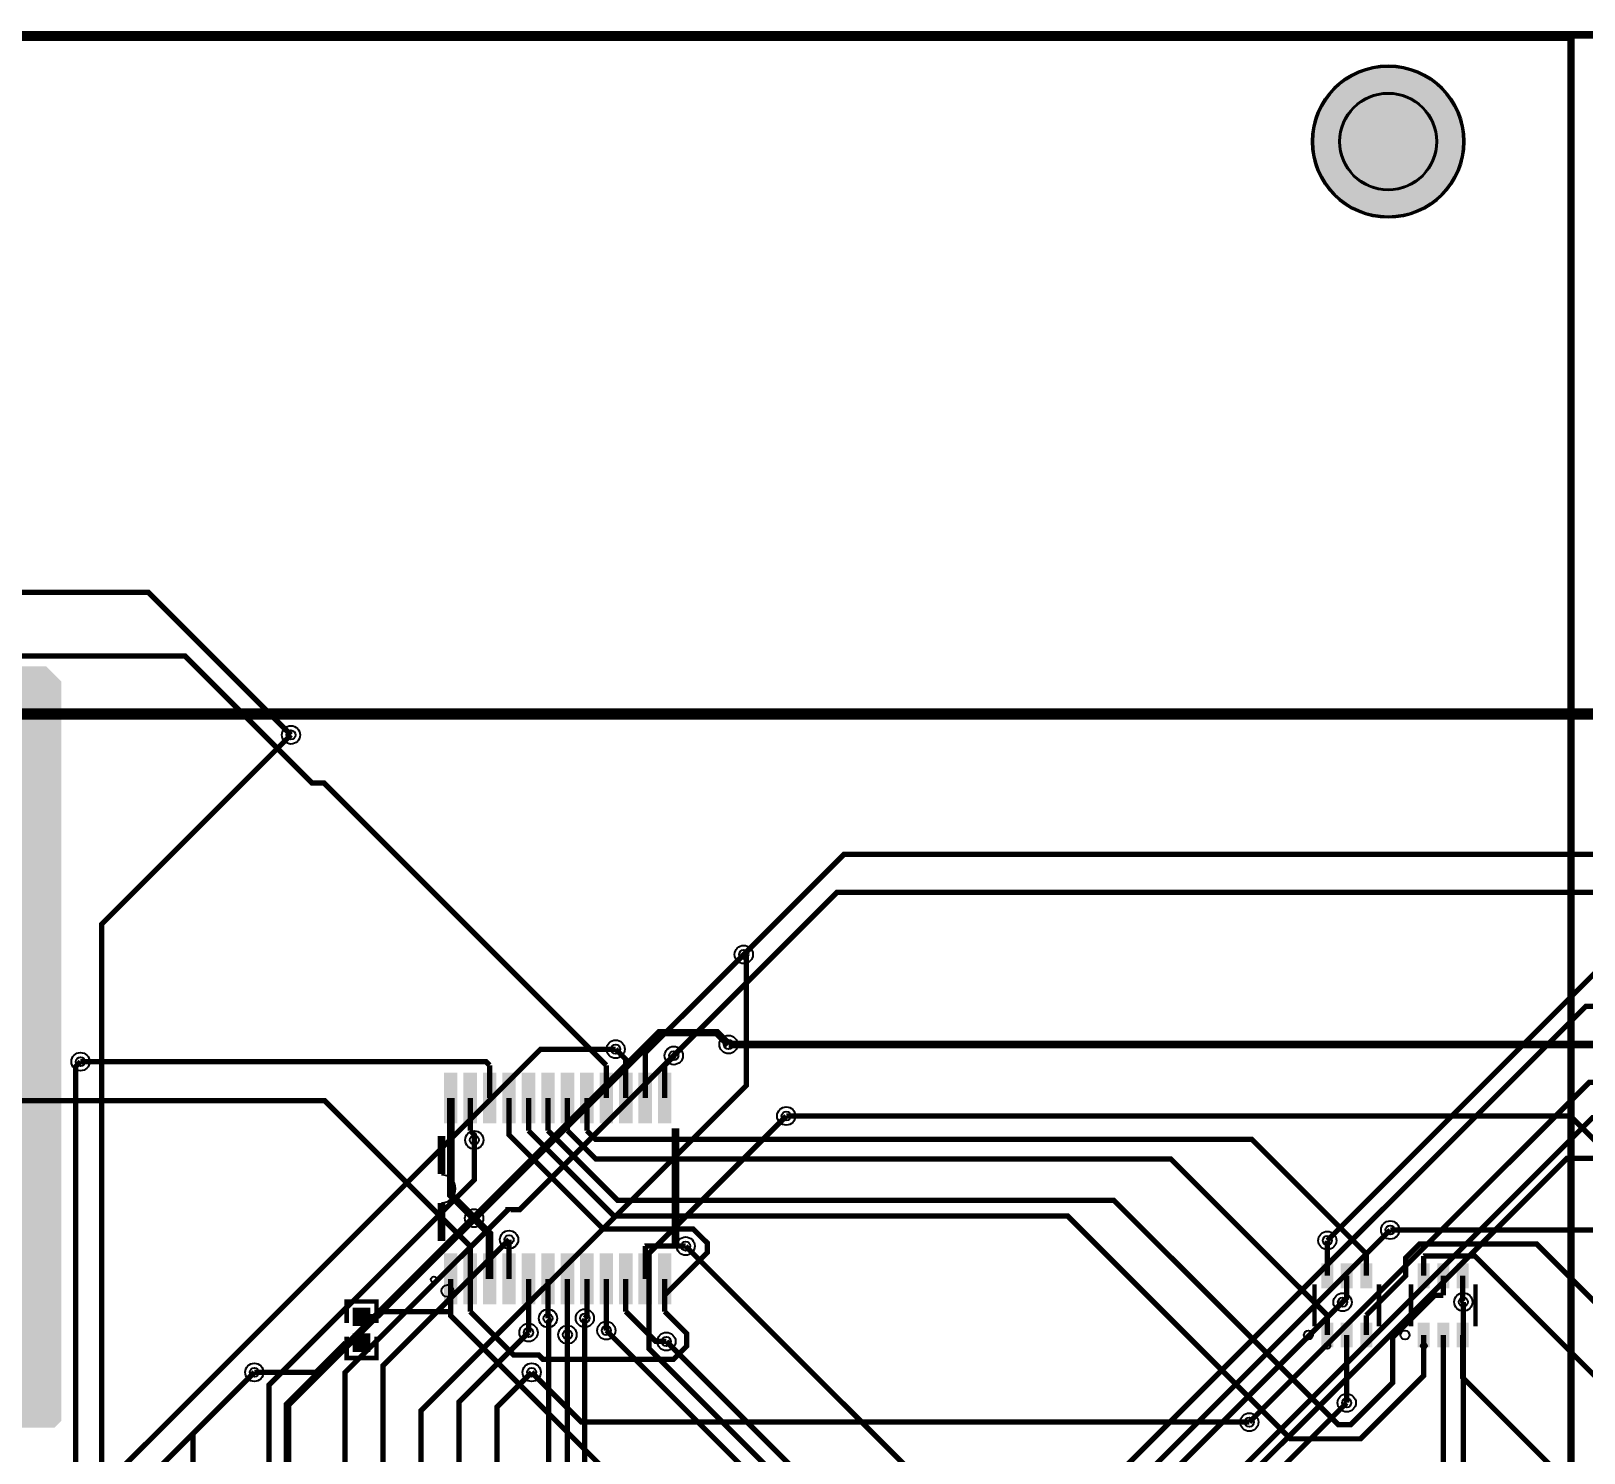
# Model space of a CAD drawing. Header units: millimetres. Extents: x 0 to 210, y -1 to 136.
# Drawn here: x 82.8 to 134.7, y 88.2 to 135.8 of the extents above; entities that cross this region are included whole.
import ezdxf

# ---------------------------------------------------------------- set-up
doc = ezdxf.new("R2010")
doc.units = ezdxf.units.MM
for name, color, linetype, true_color in [('BoardOutLine', 7, 'Continuous', 0xff00ff), ('BottomLayer', 7, 'Continuous', 0x0000ff), ('BottomSolderMaskLayer', 7, 'Continuous', 0xaa00ff), ('Document', 7, 'Continuous', 0xffffff), ('Hole', 7, 'Continuous', 0x222222), ('Multi-Layer', 7, 'Continuous', 0xc0c0c0), ('TopLayer', 7, 'Continuous', 0xff0000), ('TopPasteMaskLayer', 7, 'Continuous', 0x808080), ('TopSilkLayer', 7, 'Continuous', 0xffcc00), ('TopSolderMaskLayer', 7, 'Continuous', 0x800080)]:
    doc.layers.add(name, color=color, linetype=linetype, true_color=true_color)

msp = doc.modelspace()

# ---------------------------------------------------------------- hatches: boundary and pattern name
at = {"layer": 'BottomSolderMaskLayer'}
msp.add_hatch(color=256, dxfattribs=at).paths.add_polyline_path([(125.632, 132.058, 1), (130.733, 132.058, 1)])
at = {"layer": 'TopLayer'}
for points in [[(66.675, 114.467), (66.675, 89.6), (67.208, 89.067), (83.617, 89.067), (83.845, 89.295), (83.845, 114.01), (83.337, 114.518)], [(96.656, 100.915), (97.056, 100.915), (97.056, 99.265), (96.656, 99.265)], [(97.306, 100.915), (97.706, 100.915), (97.706, 99.265), (97.306, 99.265)], [(97.956, 100.915), (98.356, 100.915), (98.356, 99.265), (97.956, 99.265)], [(98.606, 100.915), (99.006, 100.915), (99.006, 99.265), (98.606, 99.265)], [(99.256, 100.915), (99.656, 100.915), (99.656, 99.265), (99.256, 99.265)], [(99.906, 100.915), (100.306, 100.915), (100.306, 99.265), (99.906, 99.265)], [(100.556, 100.915), (100.956, 100.915), (100.956, 99.265), (100.556, 99.265)], [(101.206, 100.915), (101.606, 100.915), (101.606, 99.265), (101.206, 99.265)], [(101.856, 100.915), (102.256, 100.915), (102.256, 99.265), (101.856, 99.265)], [(102.506, 100.915), (102.906, 100.915), (102.906, 99.265), (102.506, 99.265)], [(103.156, 100.915), (103.556, 100.915), (103.556, 99.265), (103.156, 99.265)], [(103.806, 100.915), (104.206, 100.915), (104.206, 99.265), (103.806, 99.265)], [(96.656, 94.87), (97.056, 94.87), (97.056, 93.22), (96.656, 93.22)], [(97.306, 94.87), (97.706, 94.87), (97.706, 93.22), (97.306, 93.22)], [(97.956, 94.87), (98.356, 94.87), (98.356, 93.22), (97.956, 93.22)], [(98.606, 94.87), (99.006, 94.87), (99.006, 93.22), (98.606, 93.22)], [(99.256, 94.87), (99.656, 94.87), (99.656, 93.22), (99.256, 93.22)], [(99.906, 94.87), (100.306, 94.87), (100.306, 93.22), (99.906, 93.22)], [(100.556, 94.87), (100.956, 94.87), (100.956, 93.22), (100.556, 93.22)], [(101.206, 94.87), (101.606, 94.87), (101.606, 93.22), (101.206, 93.22)], [(101.856, 94.87), (102.256, 94.87), (102.256, 93.22), (101.856, 93.22)], [(102.506, 94.87), (102.906, 94.87), (102.906, 93.22), (102.506, 93.22)], [(103.156, 94.87), (103.556, 94.87), (103.556, 93.22), (103.156, 93.22)], [(103.806, 94.87), (104.206, 94.87), (104.206, 93.22), (103.806, 93.22)], [(125.972, 94.536), (126.322, 94.536), (126.322, 93.756), (125.972, 93.756)], [(126.622, 94.536), (126.972, 94.536), (126.972, 93.756), (126.622, 93.756)], [(127.272, 94.536), (127.622, 94.536), (127.622, 93.756), (127.272, 93.756)], [(129.197, 94.536), (129.547, 94.536), (129.547, 93.756), (129.197, 93.756)], [(129.847, 94.536), (130.197, 94.536), (130.197, 93.756), (129.847, 93.756)], [(130.497, 94.536), (130.847, 94.536), (130.847, 93.756), (130.497, 93.756)], [(94.148, 92.493), (93.608, 92.493), (93.608, 93.059), (94.148, 93.059)], [(125.972, 92.556), (126.322, 92.556), (126.322, 91.776), (125.972, 91.776)], [(126.622, 92.556), (126.972, 92.556), (126.972, 91.776), (126.622, 91.776)], [(127.272, 92.556), (127.622, 92.556), (127.622, 91.776), (127.272, 91.776)], [(129.197, 92.556), (129.547, 92.556), (129.547, 91.776), (129.197, 91.776)], [(129.847, 92.556), (130.197, 92.556), (130.197, 91.776), (129.847, 91.776)], [(130.497, 92.556), (130.847, 92.556), (130.847, 91.776), (130.497, 91.776)], [(94.148, 92.193), (93.608, 92.193), (93.608, 91.628), (94.148, 91.628)]]:
    msp.add_hatch(color=256, dxfattribs=at).paths.add_polyline_path(points)
at = {"layer": 'TopPasteMaskLayer'}
for points in [[(96.656, 100.915), (97.056, 100.915), (97.056, 99.265), (96.656, 99.265)], [(97.306, 100.915), (97.706, 100.915), (97.706, 99.265), (97.306, 99.265)], [(97.956, 100.915), (98.356, 100.915), (98.356, 99.265), (97.956, 99.265)], [(98.606, 100.915), (99.006, 100.915), (99.006, 99.265), (98.606, 99.265)], [(99.256, 100.915), (99.656, 100.915), (99.656, 99.265), (99.256, 99.265)], [(99.906, 100.915), (100.306, 100.915), (100.306, 99.265), (99.906, 99.265)], [(100.556, 100.915), (100.956, 100.915), (100.956, 99.265), (100.556, 99.265)], [(101.206, 100.915), (101.606, 100.915), (101.606, 99.265), (101.206, 99.265)], [(101.856, 100.915), (102.256, 100.915), (102.256, 99.265), (101.856, 99.265)], [(102.506, 100.915), (102.906, 100.915), (102.906, 99.265), (102.506, 99.265)], [(103.156, 100.915), (103.556, 100.915), (103.556, 99.265), (103.156, 99.265)], [(103.806, 100.915), (104.206, 100.915), (104.206, 99.265), (103.806, 99.265)], [(96.656, 94.87), (97.056, 94.87), (97.056, 93.22), (96.656, 93.22)], [(97.306, 94.87), (97.706, 94.87), (97.706, 93.22), (97.306, 93.22)], [(97.956, 94.87), (98.356, 94.87), (98.356, 93.22), (97.956, 93.22)], [(98.606, 94.87), (99.006, 94.87), (99.006, 93.22), (98.606, 93.22)], [(99.256, 94.87), (99.656, 94.87), (99.656, 93.22), (99.256, 93.22)], [(99.906, 94.87), (100.306, 94.87), (100.306, 93.22), (99.906, 93.22)], [(100.556, 94.87), (100.956, 94.87), (100.956, 93.22), (100.556, 93.22)], [(101.206, 94.87), (101.606, 94.87), (101.606, 93.22), (101.206, 93.22)], [(101.856, 94.87), (102.256, 94.87), (102.256, 93.22), (101.856, 93.22)], [(102.506, 94.87), (102.906, 94.87), (102.906, 93.22), (102.506, 93.22)], [(103.156, 94.87), (103.556, 94.87), (103.556, 93.22), (103.156, 93.22)], [(103.806, 94.87), (104.206, 94.87), (104.206, 93.22), (103.806, 93.22)], [(125.972, 94.536), (126.322, 94.536), (126.322, 93.756), (125.972, 93.756)], [(126.622, 94.536), (126.972, 94.536), (126.972, 93.756), (126.622, 93.756)], [(127.272, 94.536), (127.622, 94.536), (127.622, 93.756), (127.272, 93.756)], [(129.197, 94.536), (129.547, 94.536), (129.547, 93.756), (129.197, 93.756)], [(129.847, 94.536), (130.197, 94.536), (130.197, 93.756), (129.847, 93.756)], [(130.497, 94.536), (130.847, 94.536), (130.847, 93.756), (130.497, 93.756)], [(94.108, 92.478), (93.648, 92.478), (93.608, 92.518), (93.608, 93.019), (93.648, 93.059), (94.108, 93.059), (94.148, 93.019), (94.148, 92.518)], [(125.972, 92.556), (126.322, 92.556), (126.322, 91.776), (125.972, 91.776)], [(126.622, 92.556), (126.972, 92.556), (126.972, 91.776), (126.622, 91.776)], [(127.272, 92.556), (127.622, 92.556), (127.622, 91.776), (127.272, 91.776)], [(129.197, 92.556), (129.547, 92.556), (129.547, 91.776), (129.197, 91.776)], [(129.847, 92.556), (130.197, 92.556), (130.197, 91.776), (129.847, 91.776)], [(130.497, 92.556), (130.847, 92.556), (130.847, 91.776), (130.497, 91.776)], [(94.108, 92.208), (93.648, 92.208), (93.608, 92.168), (93.608, 91.668), (93.648, 91.628), (94.108, 91.628), (94.148, 91.668), (94.148, 92.168)]]:
    msp.add_hatch(color=256, dxfattribs=at).paths.add_polyline_path(points)
at = {"layer": 'TopSolderMaskLayer'}
for points in [[(125.632, 132.058, 1), (130.733, 132.058, 1)], [(96.631, 100.941), (97.082, 100.941), (97.082, 99.24), (96.631, 99.24)], [(97.281, 100.941), (97.732, 100.941), (97.732, 99.24), (97.281, 99.24)], [(97.931, 100.941), (98.382, 100.941), (98.382, 99.24), (97.931, 99.24)], [(98.581, 100.941), (99.032, 100.941), (99.032, 99.24), (98.581, 99.24)], [(99.231, 100.941), (99.682, 100.941), (99.682, 99.24), (99.231, 99.24)], [(99.881, 100.941), (100.332, 100.941), (100.332, 99.24), (99.881, 99.24)], [(100.531, 100.941), (100.982, 100.941), (100.982, 99.24), (100.531, 99.24)], [(101.181, 100.941), (101.632, 100.941), (101.632, 99.24), (101.181, 99.24)], [(101.831, 100.941), (102.282, 100.941), (102.282, 99.24), (101.831, 99.24)], [(102.481, 100.941), (102.932, 100.941), (102.932, 99.24), (102.481, 99.24)], [(103.131, 100.941), (103.582, 100.941), (103.582, 99.24), (103.131, 99.24)], [(103.781, 100.941), (104.232, 100.941), (104.232, 99.24), (103.781, 99.24)], [(96.631, 94.896), (97.082, 94.896), (97.082, 93.195), (96.631, 93.195)], [(97.281, 94.896), (97.732, 94.896), (97.732, 93.195), (97.281, 93.195)], [(97.931, 94.896), (98.382, 94.896), (98.382, 93.195), (97.931, 93.195)], [(98.581, 94.896), (99.032, 94.896), (99.032, 93.195), (98.581, 93.195)], [(99.231, 94.896), (99.682, 94.896), (99.682, 93.195), (99.231, 93.195)], [(99.881, 94.896), (100.332, 94.896), (100.332, 93.195), (99.881, 93.195)], [(100.531, 94.896), (100.982, 94.896), (100.982, 93.195), (100.531, 93.195)], [(101.181, 94.896), (101.632, 94.896), (101.632, 93.195), (101.181, 93.195)], [(101.831, 94.896), (102.282, 94.896), (102.282, 93.195), (101.831, 93.195)], [(102.481, 94.896), (102.932, 94.896), (102.932, 93.195), (102.481, 93.195)], [(103.131, 94.896), (103.582, 94.896), (103.582, 93.195), (103.131, 93.195)], [(103.781, 94.896), (104.232, 94.896), (104.232, 93.195), (103.781, 93.195)], [(125.946, 94.562), (126.347, 94.562), (126.347, 93.731), (125.946, 93.731)], [(126.596, 94.562), (126.997, 94.562), (126.997, 93.731), (126.596, 93.731)], [(127.246, 94.562), (127.647, 94.562), (127.647, 93.731), (127.246, 93.731)], [(129.172, 94.562), (129.573, 94.562), (129.573, 93.731), (129.172, 93.731)], [(129.822, 94.562), (130.223, 94.562), (130.223, 93.731), (129.822, 93.731)], [(130.472, 94.562), (130.873, 94.562), (130.873, 93.731), (130.472, 93.731)], [(94.172, 92.467), (93.584, 92.467), (93.584, 93.086), (94.172, 93.086)], [(125.946, 92.582), (126.347, 92.582), (126.347, 91.751), (125.946, 91.751)], [(126.596, 92.582), (126.997, 92.582), (126.997, 91.751), (126.596, 91.751)], [(127.246, 92.582), (127.647, 92.582), (127.647, 91.751), (127.246, 91.751)], [(129.172, 92.582), (129.573, 92.582), (129.573, 91.751), (129.172, 91.751)], [(129.822, 92.582), (130.223, 92.582), (130.223, 91.751), (129.822, 91.751)], [(130.472, 92.582), (130.873, 92.582), (130.873, 91.751), (130.472, 91.751)], [(94.172, 92.22), (93.584, 92.22), (93.584, 91.601), (94.172, 91.601)]]:
    msp.add_hatch(color=256, dxfattribs=at).paths.add_polyline_path(points)

# ---------------------------------------------------------------- linework, layer by layer
at = {"layer": 'BoardOutLine', "const_width": 0.254}
msp.add_lwpolyline([(-0.086, 135.625), (209.914, 135.625), (209.914, -0.375), (-0.086, -0.375), (-0.086, 135.625)], close=True, dxfattribs=at)
at = {"layer": 'BottomLayer'}
for points, const_width in [([(60.35, 103.773), (69.504, 112.928), (141.849, 112.928), (144.958, 109.819), (144.958, 99.532)], 0.381), ([(68.404, 111.828), (69.504, 112.928), (141.849, 112.928), (144.958, 109.819), (144.958, 105.616)], 0.254), ([(96.658, 14.924), (95.904, 14.17), (94.293, 14.17), (85.192, 23.27), (85.192, 105.9), (91.519, 112.226)], 0.178), ([(139.472, 106.975), (137.797, 106.975), (126.147, 95.325)], 0.178), ([(138.227, 105.689), (139.48, 104.435), (139.48, 100.186), (138.722, 99.428), (135.007, 99.428), (115.269, 79.69), (115.269, 73.557)], 0.178), ([(97.13, 67.412), (95.861, 68.68), (95.861, 89.634), (106.737, 100.51), (106.737, 104.797), (106.649, 104.886)], 0.178), ([(113.005, 72.983), (113.005, 81.372), (134.782, 103.149), (138.227, 103.149)], 0.178), ([(97.638, 96.072), (103.839, 102.273), (105.746, 102.273), (106.14, 101.879)], 0.254), ([(87.053, 32.338), (85.55, 33.841), (85.55, 87.408), (99.863, 101.721), (102.369, 101.721)], 0.178), ([(84.327, 35.769), (84.327, 101.144), (84.485, 101.302)], 0.178), ([(94.59, 67.412), (93.321, 68.68), (93.321, 90.911), (98.769, 96.358), (98.769, 96.359), (99.162, 96.359), (104.311, 101.507)], 0.178), ([(138.227, 100.609), (134.897, 100.609), (123.543, 89.255)], 0.178), ([(109.83, 67.412), (108.56, 68.682), (108.56, 86.634), (103.487, 91.707), (103.487, 94.905), (108.068, 99.486)], 0.178), ([(90.781, 78.119), (90.781, 90.491), (97.647, 97.356), (97.647, 98.684)], 0.178), ([(138.227, 98.069), (134.153, 98.069), (116.608, 80.524), (116.608, 71.52)], 0.178), ([(91.404, 85.827), (91.404, 89.839), (97.638, 96.072)], 0.254), ([(114.91, 67.412), (113.64, 68.682), (113.64, 81.068), (128.25, 95.678)], 0.178), ([(98.807, 95.356), (94.59, 91.14), (94.59, 69.952)], 0.178), ([(104.706, 95.139), (112.37, 87.475), (112.37, 69.952)], 0.178), ([(114.91, 69.952), (114.689, 70.173), (114.689, 81.295), (126.658, 93.265)], 0.178), ([(119.99, 69.952), (130.695, 80.656), (130.695, 93.271)], 0.178), ([(99.67, 69.952), (100.134, 70.415), (100.134, 92.697), (100.107, 92.724)], 0.178), ([(101.337, 92.729), (101.337, 73.364), (104.75, 69.952)], 0.178), ([(102.057, 92.318), (107.29, 87.084), (107.29, 69.952)], 0.178), ([(99.457, 92.251), (97.13, 89.924), (97.13, 69.952)], 0.178), ([(102.21, 69.952), (100.757, 71.405), (100.757, 92.18)], 0.178), ([(104.064, 91.951), (109.83, 86.185), (109.83, 69.952)], 0.178), ([(92.044, 60.178), (93.566, 61.7), (93.566, 65.017), (92.469, 66.115), (91.492, 66.115), (90.78, 66.827), (90.78, 68.004), (90.1, 68.683), (88.868, 68.683), (88.24, 69.311), (88.24, 88.864), (90.296, 90.92)], 0.178), ([(100.329, 65.771), (99.247, 65.771), (98.399, 66.62), (98.399, 89.76), (99.56, 90.921)], 0.178), ([(117.45, 69.952), (117.45, 80.554), (126.797, 89.901)], 0.178)]:
    msp.add_lwpolyline(points, dxfattribs=dict(at, const_width=const_width))
at = {"layer": 'BottomSolderMaskLayer'}
for radius in [2.551, 1.633]:
    msp.add_circle((128.182, 132.058), radius, dxfattribs=at)
at = {"layer": 'Document'}
for centre, radius in [((96.748, 93.639), 0.2), ((126.147, 91.806), 0.1), ((129.372, 91.806), 0.1)]:
    msp.add_circle(centre, radius, dxfattribs=at)
at = {"layer": 'Hole'}
for centre in [(91.519, 112.226), (106.649, 104.886), (102.369, 101.721), (106.14, 101.879), (84.485, 101.302), (104.31, 101.507), (108.068, 99.486), (97.647, 98.684), (97.638, 96.072), (98.807, 95.356), (128.25, 95.678), (104.706, 95.139), (126.147, 95.325), (126.658, 93.264), (130.695, 93.271), (99.457, 92.251), (100.107, 92.724), (101.337, 92.729), (102.056, 92.317), (100.757, 92.18), (104.064, 91.951), (90.296, 90.92), (99.56, 90.921), (126.797, 89.901), (123.543, 89.255)]:
    msp.add_circle(centre, 0.153, dxfattribs=at)
at = {"layer": 'Multi-Layer'}
for centre, radius in [((128.182, 132.058), 2.5), ((128.182, 132.058), 1.6), ((91.519, 112.226), 0.305), ((106.649, 104.886), 0.305), ((102.369, 101.721), 0.305), ((104.31, 101.507), 0.305), ((106.14, 101.879), 0.305), ((84.485, 101.302), 0.305), ((108.068, 99.486), 0.305), ((97.647, 98.684), 0.305), ((97.638, 96.072), 0.305), ((98.807, 95.356), 0.305), ((126.147, 95.325), 0.305), ((128.25, 95.678), 0.305), ((104.706, 95.139), 0.305), ((126.658, 93.264), 0.305), ((130.695, 93.271), 0.305), ((100.107, 92.724), 0.305), ((101.337, 92.729), 0.305), ((99.457, 92.251), 0.305), ((100.757, 92.18), 0.305), ((102.056, 92.317), 0.305), ((104.064, 91.951), 0.305), ((90.296, 90.92), 0.305), ((99.56, 90.921), 0.305), ((126.797, 89.901), 0.305), ((123.543, 89.255), 0.305)]:
    msp.add_circle(centre, radius, dxfattribs=at)
at = {"layer": 'TopLayer'}
for points, const_width in [([(81.992, 116.996), (86.749, 116.996), (91.519, 112.226)], 0.178), ([(59.805, 113.196), (61.47, 114.86), (87.978, 114.86), (92.225, 110.613), (92.627, 110.613), (102.057, 101.183)], 0.178), ([(138.227, 110.769), (139.395, 109.6), (139.395, 107.713), (138.641, 106.959), (109.762, 106.959), (104.311, 101.507)], 0.178), ([(138.227, 108.229), (109.991, 108.229), (106.649, 104.886)], 0.178), ([(106.649, 104.886), (103.356, 101.594), (103.356, 101.183)], 0.178), ([(140.767, 103.149), (139.497, 101.879), (106.14, 101.879)], 0.254), ([(102.707, 100.091), (102.707, 101.384), (102.369, 101.721)], 0.178), ([(84.485, 101.302), (98.037, 101.302), (98.156, 101.183)], 0.178), ([(98.156, 100.091), (98.156, 101.183)], 0.178), ([(102.057, 100.091), (102.057, 101.183)], 0.178), ([(103.356, 100.091), (103.356, 101.183)], 0.178), ([(104.311, 101.507), (104.311, 101.487), (104.006, 101.183)], 0.178), ([(104.006, 100.091), (104.006, 101.183)], 0.178), ([(96.857, 100.091), (96.857, 96.854), (97.638, 96.072)], 0.254), ([(97.507, 100.091), (97.507, 98.998)], 0.178), ([(104.006, 93.499), (105.431, 94.924), (105.431, 95.24), (104.958, 95.712), (101.95, 95.712), (98.807, 98.855), (98.807, 100.091)], 0.178), ([(99.457, 100.091), (99.457, 98.998)], 0.178), ([(100.107, 100.091), (100.107, 98.998)], 0.178), ([(100.757, 100.091), (100.757, 98.998)], 0.178), ([(101.406, 100.091), (101.406, 98.998)], 0.178), ([(76.457, 100.003), (92.641, 100.003), (97.507, 95.138)], 0.178), ([(138.227, 95.529), (134.269, 99.486), (108.068, 99.486)], 0.178), ([(97.647, 98.684), (97.647, 98.858), (97.507, 98.998)], 0.178), ([(129.372, 92.166), (129.372, 90.811), (127.259, 88.697), (124.92, 88.697), (117.478, 96.14), (102.315, 96.14), (99.457, 98.998)], 0.178), ([(100.107, 98.998), (102.434, 96.67), (119.015, 96.67), (126.52, 89.166), (126.922, 89.166), (128.333, 90.576), (128.333, 92.091), (129.73, 93.489), (130.022, 93.489)], 0.178), ([(100.757, 98.998), (101.702, 98.052), (120.918, 98.052), (126.147, 92.824)], 0.178), ([(127.447, 94.804), (127.447, 94.885), (123.623, 98.709), (101.696, 98.709), (101.406, 98.998)], 0.178), ([(97.638, 96.072), (98.156, 95.554), (98.156, 94.045)], 0.254), ([(128.25, 95.678), (135.189, 95.678), (136.507, 94.36), (138.52, 94.36), (139.599, 93.281), (139.599, 92.989)], 0.178), ([(97.507, 94.045), (97.507, 95.138)], 0.178), ([(98.807, 95.356), (98.807, 94.045)], 0.178), ([(103.356, 95.138), (103.358, 95.139), (104.706, 95.139)], 0.178), ([(103.356, 94.045), (103.356, 95.138)], 0.178), ([(126.147, 94.146), (126.147, 95.325)], 0.178), ([(127.447, 92.824), (128.771, 94.148), (128.771, 94.745), (129.234, 95.208), (133.144, 95.208), (136.531, 91.82), (148.451, 91.82)], 0.178), ([(127.447, 94.146), (127.447, 94.804)], 0.178), ([(129.372, 94.804), (129.374, 94.805), (131.08, 94.805), (140.007, 85.878), (140.007, 82.276)], 0.178), ([(129.372, 94.146), (129.372, 94.804)], 0.178), ([(96.857, 94.045), (96.857, 92.953)], 0.178), ([(97.507, 94.045), (97.507, 92.953)], 0.178), ([(99.457, 94.045), (99.457, 92.251)], 0.178), ([(100.107, 94.045), (100.107, 92.724)], 0.178), ([(100.757, 94.045), (100.757, 92.18)], 0.178), ([(101.406, 94.045), (101.406, 92.798), (101.337, 92.729)], 0.178), ([(102.057, 94.045), (102.057, 92.318)], 0.178), ([(102.707, 94.045), (102.707, 92.953)], 0.178), ([(104.006, 94.045), (104.006, 93.499)], 0.178), ([(126.797, 94.146), (126.797, 93.403), (126.658, 93.265)], 0.178), ([(130.022, 94.146), (130.022, 93.489)], 0.178), ([(130.672, 94.146), (130.672, 93.294), (130.695, 93.271)], 0.178), ([(104.006, 93.499), (104.006, 92.953)], 0.178), ([(96.857, 92.953), (94.592, 92.953), (94.416, 92.776)], 0.178), ([(96.857, 92.953), (96.857, 92.814), (118.72, 70.951), (118.72, 66.496), (122.886, 62.33), (122.886, 62.103)], 0.178), ([(104.006, 92.953), (104.74, 92.219), (104.74, 91.796), (104.299, 91.354), (99.938, 91.354), (99.798, 91.495), (98.965, 91.495), (97.507, 92.953)], 0.178), ([(102.707, 92.953), (103.709, 91.951), (104.064, 91.951)], 0.178), ([(126.147, 92.166), (126.147, 92.824)], 0.178), ([(127.447, 92.166), (127.447, 92.824)], 0.178), ([(93.878, 92.776), (94.416, 92.776)], 0.178), ([(93.341, 91.911), (92.35, 90.92), (90.296, 90.92)], 0.178), ([(93.878, 91.911), (93.341, 91.911)], 0.178), ([(122.53, 69.952), (130.022, 77.444), (130.022, 92.166)], 0.178), ([(126.797, 92.166), (126.797, 89.901)], 0.178), ([(130.672, 92.166), (130.672, 91.509)], 0.178), ([(130.672, 91.509), (130.672, 90.746), (144.693, 76.726), (148.525, 76.726)], 0.178), ([(90.296, 90.92), (85.877, 86.501), (47.586, 86.501)], 0.178), ([(99.56, 90.921), (101.226, 89.255), (123.543, 89.255)], 0.178)]:
    msp.add_lwpolyline(points, dxfattribs=dict(at, const_width=const_width))
at = {"layer": 'TopSilkLayer', "const_width": 0.254}
msp.add_lwpolyline([(134.292, 64.186), (28.092, 64.186), (28.092, 135.551), (134.292, 135.551), (134.292, 64.186)], close=True, dxfattribs=at)
at = {"layer": 'TopSilkLayer'}
for points, const_width in [([(104.368, 99.075), (104.368, 95.06)], 0.254), ([(96.545, 97.55), (96.545, 98.82)], 0.254), ([(96.545, 95.315), (96.545, 96.585)], 0.254), ([(125.72, 92.455), (125.72, 93.857)], 0.152), ([(127.873, 92.455), (127.873, 93.857)], 0.152), ([(128.946, 92.455), (128.946, 93.857)], 0.152), ([(131.099, 92.455), (131.099, 93.857)], 0.152), ([(94.377, 92.57), (94.377, 93.288), (93.38, 93.288), (93.38, 92.57)], 0.152), ([(94.377, 92.117), (94.377, 91.399), (93.38, 91.399), (93.38, 92.117)], 0.152)]:
    msp.add_lwpolyline(points, dxfattribs=dict(at, const_width=const_width))
for centre, radius in [((128.182, 132.058), 2.5), ((96.291, 94.02), 0.1), ((125.519, 92.164), 0.15), ((128.745, 92.164), 0.15)]:
    msp.add_circle(centre, radius, dxfattribs=at)
msp.add_arc((96.545, 97.055), 0.47, 270, 90, dxfattribs=at)
at = {"layer": 'TopSolderMaskLayer'}
for radius in [2.551, 1.633]:
    msp.add_circle((128.182, 132.058), radius, dxfattribs=at)

doc.saveas('drawing.dxf')
